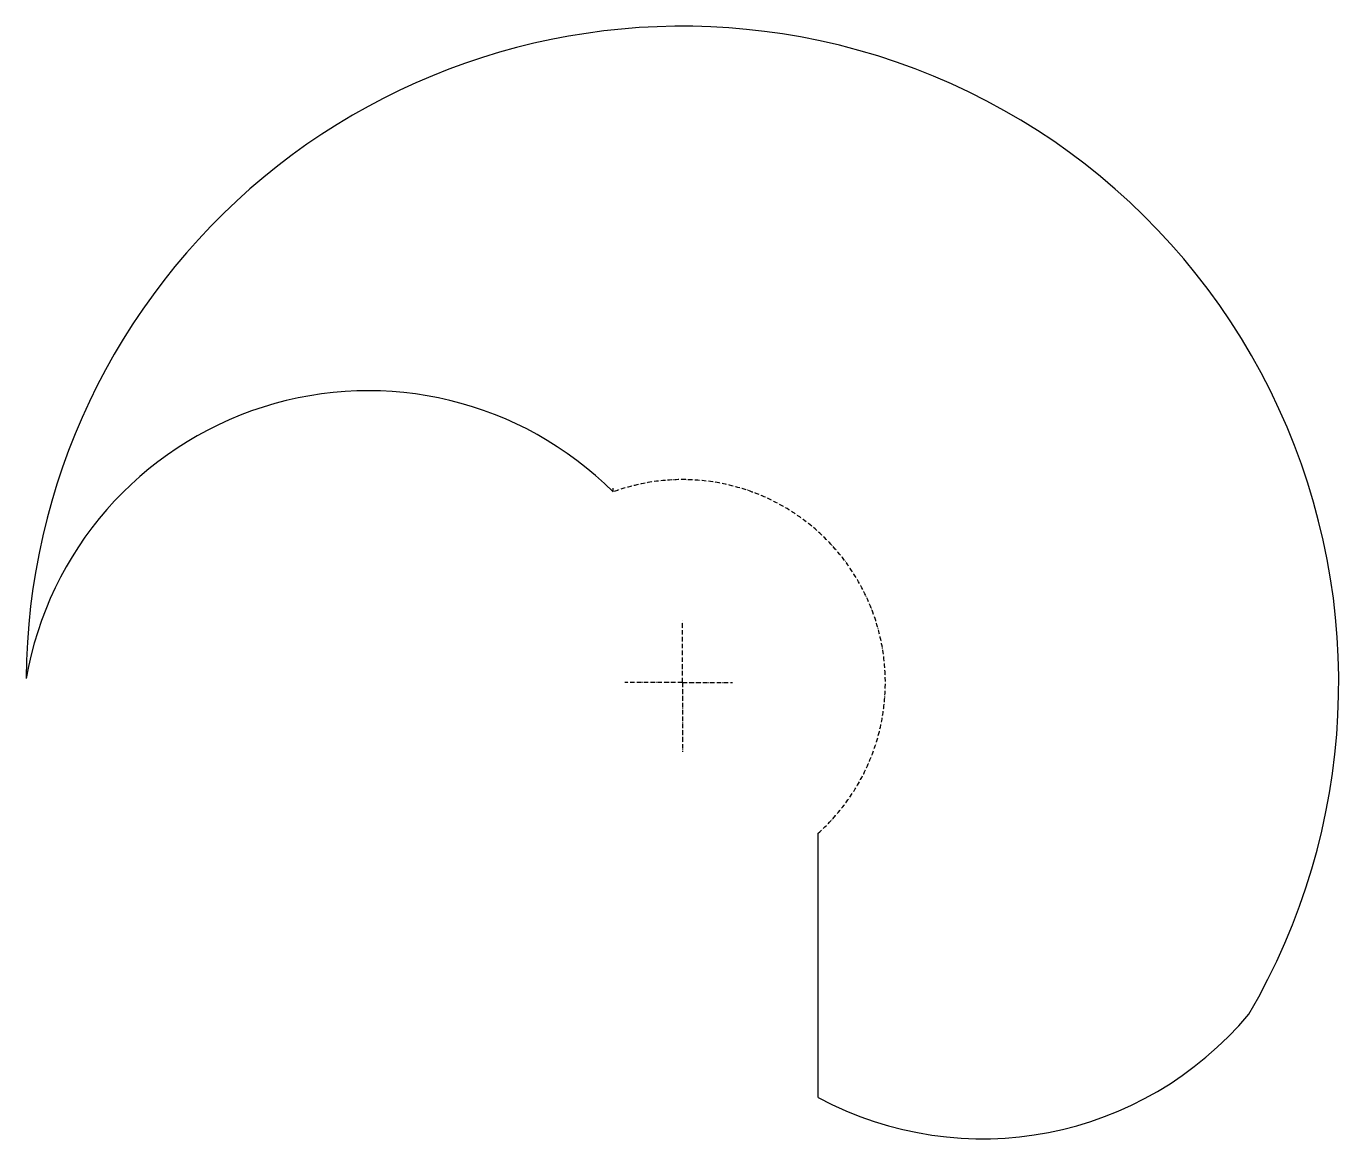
# Model space of a CAD drawing. Extents: x 50 to 2950, y 92 to 2550.
import ezdxf

# ---------------------------------------------------------------- set-up
doc = ezdxf.new("R2010")
doc.units = 0
doc.linetypes.add('GEN7', pattern=[15, 10, -2.5, 0, -2.5])
doc.layers.get('0').update_dxf_attribs({"linetype": 'CONTINUOUS'})
doc.layers.add('7', color=4, linetype='GEN7')

msp = doc.modelspace()

# ---------------------------------------------------------------- linework, layer by layer
msp.add_line((1346.7, 1521.2), (1346.7, 1529))
at = {"layer": '7'}
for q in [(1500, 1236.3), (1372.4, 1100), (1500, 946.8), (1610.6, 1100)]:
    msp.add_line((1500, 1100), q, dxfattribs=at)
at = {"layer": '7', "linetype": 'CONTINUOUS'}
msp.add_line((1800, 183), (1800, 767), dxfattribs=at)
for centre, radius, start, end in [((1500, 1100), 1450, 79.6465, 179.6444), ((1500, 1100), 1450, 329.647, 79.6465), ((805.7, 977.6), 767, 45.1378, 170.138), ((2162.5, 858.9), 767, 241.7962, 320.138)]:
    msp.add_arc(centre, radius, start, end, dxfattribs=at)
at = {"layer": '7'}
msp.add_arc((1500, 1100), 448.2, 312.013, 109.9955, dxfattribs=at)

doc.saveas('drawing.dxf')
